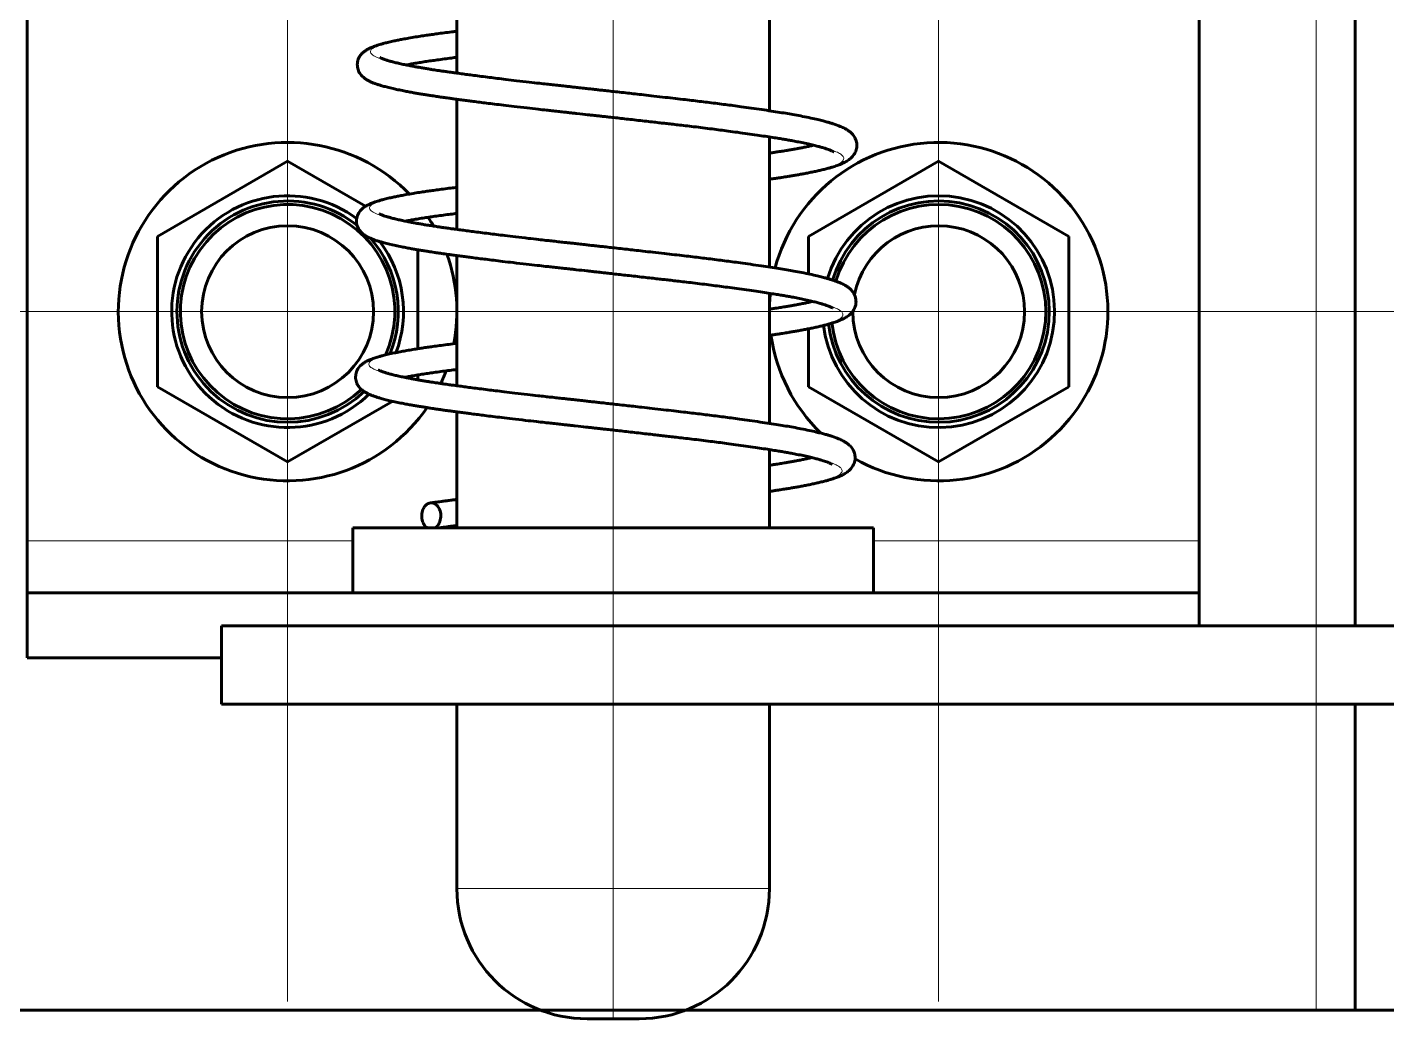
# Model space of a CAD drawing. Header units: millimetres. Extents: x 0 to 594, y 0 to 420.
# Drawn here: x 476.91 to 482.14, y 306.51 to 310.32 of the extents above; entities that cross this region are included whole.
import ezdxf

# ---------------------------------------------------------------- set-up
doc = ezdxf.new("R2010")
doc.units = ezdxf.units.MM
for name, pattern in [('K5LT_AXLED', [19.5, 15, -1.5, 1.5, -1.5]), ('K5LT_BASIC', [0]), ('K5LT_THIN', [0])]:
    doc.linetypes.add(name, pattern=pattern)
doc.layers.add('Системный слой', color=7, linetype='Continuous')

# ---------------------------------------------------------------- blocks, each defined once
blk = doc.blocks.new('U330')
at = {"layer": 'Системный слой', "color": 30, "linetype": 'K5LT_AXLED', "lineweight": 18, "true_color": 0xff8000}
for q in [(480.4147, 311.8779), (477.7647, 309.2279), (480.4147, 306.5779), (483.0647, 309.2279)]:
    blk.add_line((480.4147, 309.2279), q, dxfattribs=at)
blk = doc.blocks.new('U331')
at = {"layer": 'Системный слой', "color": 30, "linetype": 'K5LT_AXLED', "lineweight": 18, "true_color": 0xff8000}
for q in [(477.9147, 311.8779), (475.2647, 309.2279), (477.9147, 306.5779), (480.5647, 309.2279)]:
    blk.add_line((477.9147, 309.2279), q, dxfattribs=at)
blk = doc.blocks.new('U333')
at = {"layer": 'Системный слой', "color": 30, "linetype": 'K5LT_AXLED', "lineweight": 18, "true_color": 0xff8000}
blk.add_line((477.9147, 313.2279), (477.9147, 307.7579), dxfattribs=at)
blk = doc.blocks.new('U334')
at = {"layer": 'Системный слой', "color": 30, "linetype": 'K5LT_AXLED', "lineweight": 18, "true_color": 0xff8000}
blk.add_line((480.4147, 313.2279), (480.4147, 307.7579), dxfattribs=at)
blk = doc.blocks.new('U335')
at = {"layer": 'Системный слой', "color": 30, "linetype": 'K5LT_AXLED', "lineweight": 18, "true_color": 0xff8000}
for q in [(480.4147, 311.7579), (477.8847, 309.2279), (482.9447, 309.2279), (480.4147, 306.6979)]:
    blk.add_line((480.4147, 309.2279), q, dxfattribs=at)
blk = doc.blocks.new('U336')
at = {"layer": 'Системный слой', "color": 30, "linetype": 'K5LT_AXLED', "lineweight": 18, "true_color": 0xff8000}
for q in [(477.9147, 311.7579), (475.3847, 309.2279), (480.4447, 309.2279), (477.9147, 306.6979)]:
    blk.add_line((477.9147, 309.2279), q, dxfattribs=at)
blk = doc.blocks.new('U332')
at = {"layer": 'Системный слой', "color": 30, "linetype": 'K5LT_AXLED', "lineweight": 18, "true_color": 0xff8000}
blk.add_line((479.1647, 306.5114), (479.1647, 333.0114), dxfattribs=at)
at = {"layer": 'Системный слой', "color": 5, "linetype": 'K5LT_BASIC', "lineweight": 60, "true_color": 0x0000ff}
for p, q in [((476.9147, 307.8979), (476.9147, 317.3979)), ((481.4147, 308.0207), (481.4147, 317.3979)), ((478.5647, 310.6441), (478.5647, 310.1441)), ((479.7647, 310.4994), (479.7647, 309.9996)), ((478.5647, 310.0437), (478.5647, 309.5436)), ((479.7647, 309.899), (479.7647, 309.3991)), ((478.5647, 309.4433), (478.5647, 308.9432)), ((479.7647, 309.2985), (479.7647, 308.7986)), ((478.5647, 308.8428), (478.5647, 308.3979)), ((479.7647, 308.698), (479.7647, 308.3979)), ((478.1647, 308.1479), (478.1647, 308.3979)), ((478.1647, 308.3979), (480.1647, 308.3979)), ((480.1647, 308.1479), (480.1647, 308.3979)), ((476.9147, 308.1479), (481.4147, 308.1479)), ((476.9147, 307.8979), (477.6606, 307.8979)), ((478.5647, 307.7207), (478.5647, 307.0114)), ((479.7647, 307.7207), (479.7647, 307.0114)), ((479.0647, 306.5114), (479.2647, 306.5114))]:
    blk.add_line(p, q, dxfattribs=at)
at = {"layer": 'Системный слой', "color": 7, "linetype": 'K5LT_THIN', "lineweight": 18}
for p, q in [((478.1654, 308.1479), (478.1654, 308.3979)), ((476.9147, 308.3479), (478.1647, 308.3479)), ((480.1647, 308.3479), (481.4147, 308.3479)), ((478.5647, 307.0114), (479.7647, 307.0114))]:
    blk.add_line(p, q, dxfattribs=at)
at = {"layer": 'Системный слой', "color": 5, "linetype": 'K5LT_BASIC', "lineweight": 60, "true_color": 0x0000ff}
for centre, radius, start, end in [((477.9147, 309.2279), 0.33, 0, 180), ((480.4147, 309.2279), 0.33, 0, 168.5701), ((477.9147, 309.2279), 0.33, 180, 0), ((480.4147, 309.2279), 0.33, 179.8162, 180), ((480.4147, 309.2279), 0.33, 180, 0), ((479.0647, 307.0114), 0.5, 180, 270), ((479.2647, 307.0114), 0.5, 270, 0)]:
    blk.add_arc(centre, radius, start, end, dxfattribs=at)
for points, knots in [([(479.0963, 309.9812), (479.096, 309.9812), (479.0928, 309.9816), (479.082, 309.9828), (479.0615, 309.985), (479.0349, 309.988), (479.0091, 309.9908), (478.9919, 309.9927), (478.9734, 309.9947), (478.9522, 309.9971), (478.9304, 309.9994), (478.9052, 310.0022), (478.8735, 310.0058), (478.8317, 310.0105), (478.7869, 310.0157), (478.7451, 310.0207), (478.7101, 310.025), (478.6711, 310.0298), (478.6378, 310.034), (478.6076, 310.038), (478.5876, 310.0406), (478.5676, 310.0433), (478.5495, 310.0457), (478.5344, 310.0478), (478.521, 310.0497), (478.5081, 310.0515), (478.4948, 310.0534), (478.4821, 310.0553), (478.4698, 310.0571), (478.4563, 310.0592), (478.4408, 310.0617), (478.4242, 310.0644), (478.4083, 310.0671), (478.392, 310.07), (478.3743, 310.0733), (478.3536, 310.0773), (478.3216, 310.084), (478.2941, 310.0906), (478.273, 310.0966), (478.2617, 310.1001), (478.2535, 310.1028), (478.2471, 310.1051), (478.2413, 310.1074), (478.236, 310.1096), (478.2309, 310.112), (478.226, 310.1145), (478.221, 310.1172), (478.2162, 310.1202), (478.2109, 310.1238), (478.2055, 310.1281), (478.1998, 310.1335), (478.1945, 310.1398), (478.1894, 310.1477), (478.1853, 310.157), (478.1828, 310.1672), (478.1821, 310.1773), (478.1831, 310.1874), (478.186, 310.1977), (478.1907, 310.2071), (478.1961, 310.2147), (478.2011, 310.2202), (478.2056, 310.2243), (478.2095, 310.2275), (478.2131, 310.2301), (478.2167, 310.2325), (478.2203, 310.2346), (478.224, 310.2367), (478.2282, 310.2389), (478.2334, 310.2413), (478.2403, 310.2442), (478.2488, 310.2475), (478.2584, 310.2508), (478.2691, 310.2541), (478.2818, 310.2577), (478.2983, 310.2619), (478.3168, 310.2662), (478.3351, 310.2701), (478.353, 310.2737), (478.3734, 310.2774), (478.3973, 310.2816), (478.4226, 310.2856), (478.4459, 310.2892), (478.4678, 310.2923), (478.4902, 310.2954), (478.5161, 310.2988), (478.5415, 310.3021), (478.5582, 310.3043), (478.5647, 310.3051)], [0, 0, 0, 0, 0.279167, 0.523502, 0.759853, 1.283189, 1.492456, 1.669226, 1.905048, 2.193473, 2.51228, 2.811033, 3.255657, 3.844054, 4.551258, 5.135649, 5.637462, 6.103711, 6.92522, 7.226707, 7.549826, 7.890689, 8.217714, 8.502074, 8.7562, 9.052569, 9.40666, 9.779916, 10.112372, 10.460835, 10.914569, 11.405843, 11.862373, 12.312513, 12.951231, 13.687315, 14.690092, 17.092796, 18.255003, 19.323514, 20.122922, 20.879307, 21.65283, 22.595198, 23.564138, 24.69515, 25.846911, 27.271825, 28.830212, 30.965443, 33.344321, 36.152603, 39.021871, 42.763811, 46.187004, 49.227439, 52.299582, 55.868333, 59.75208, 62.864026, 65.292251, 67.218369, 68.634169, 69.915234, 71.061564, 72.125384, 73.149506, 74.128294, 75.271334, 76.530743, 77.802089, 78.908787, 79.774721, 80.717087, 81.685639, 82.607649, 83.275988, 83.825314, 84.446291, 85.132419, 85.691656, 86.144904, 86.497366, 86.863373, 87.268596, 87.713863, 88, 88, 88, 88]), ([(478.2707, 310.2036), (478.2708, 310.2035), (478.2709, 310.2034), (478.2715, 310.2031), (478.2725, 310.2025), (478.2739, 310.2018), (478.2756, 310.201), (478.2781, 310.1999), (478.2817, 310.1985), (478.2874, 310.1964), (478.2956, 310.1937), (478.3072, 310.1903), (478.3218, 310.1864), (478.3388, 310.1822), (478.3573, 310.1781), (478.3754, 310.1744), (478.3923, 310.1711), (478.4072, 310.1683), (478.4216, 310.1658), (478.4362, 310.1632), (478.4515, 310.1607), (478.4657, 310.1584), (478.4783, 310.1565), (478.4903, 310.1546), (478.5031, 310.1527), (478.5166, 310.1508), (478.5294, 310.1489), (478.5432, 310.147), (478.5603, 310.1447), (478.5815, 310.1418), (478.6056, 310.1385), (478.6312, 310.1352), (478.6593, 310.1316), (478.6888, 310.1278), (478.72, 310.124), (478.7546, 310.1197), (478.7957, 310.1148), (478.8392, 310.1098), (478.8782, 310.1053), (478.9081, 310.102), (478.9328, 310.0993), (478.9558, 310.0967), (478.9777, 310.0943), (478.997, 310.0922), (479.0156, 310.0902), (479.0366, 310.0878), (479.059, 310.0854), (479.0777, 310.0833), (479.0894, 310.082), (479.0952, 310.0813), (479.0966, 310.0812), (479.0968, 310.0812)], [0, 0, 0, 0, 1.729712, 3.866554, 5.757731, 7.403242, 9.13639, 10.783601, 12.612728, 14.589585, 16.814982, 18.987578, 21.105385, 23.154019, 25.001915, 26.582348, 27.810141, 28.850349, 29.660057, 30.534424, 31.437, 32.241014, 32.892653, 33.51945, 34.270431, 34.971616, 35.531926, 36.004432, 36.632843, 37.402375, 38.121288, 38.906008, 39.761637, 40.711834, 41.567044, 42.489003, 43.624639, 44.920203, 45.968227, 46.714443, 47.296711, 47.941774, 48.520083, 48.940171, 49.309995, 49.772295, 50.342035, 50.87891, 51.342874, 51.69623, 52, 52, 52, 52]), ([(478.5647, 310.2048), (478.5577, 310.2039), (478.5415, 310.2019), (478.5158, 310.1985), (478.4897, 310.1949), (478.4649, 310.1914), (478.4419, 310.188), (478.4193, 310.1844), (478.3986, 310.1809), (478.3822, 310.1779), (478.3732, 310.1762), (478.3697, 310.1756)], [0, 0, 0, 0, 0.903426, 2.119443, 3.447358, 4.644205, 6.005362, 7.492029, 9.231232, 10.885102, 12, 12, 12, 12]), ([(479.0968, 310.0812), (479.1011, 310.0807), (479.112, 310.0795), (479.1341, 310.077), (479.1687, 310.0732), (479.2087, 310.0687), (479.2509, 310.0639), (479.2842, 310.0602), (479.323, 310.0558), (479.3636, 310.0512), (479.4037, 310.0466), (479.4399, 310.0425), (479.4736, 310.0385), (479.5045, 310.0348), (479.5351, 310.031), (479.5654, 310.0272), (479.5955, 310.0233), (479.6257, 310.0193), (479.6591, 310.0148), (479.6966, 310.0096), (479.7353, 310.004), (479.772, 309.9985), (479.8049, 309.9934), (479.8351, 309.9885), (479.8647, 309.9833), (479.8953, 309.9775), (479.9253, 309.9714), (479.9512, 309.9655), (479.9715, 309.9605), (479.9875, 309.9562), (480.0006, 309.9523), (480.0121, 309.9487), (480.0227, 309.9451), (480.033, 309.9412), (480.0424, 309.9373), (480.0506, 309.9335), (480.0573, 309.9299), (480.063, 309.9266), (480.0679, 309.9234), (480.0726, 309.9199), (480.0774, 309.9159), (480.0825, 309.911), (480.0878, 309.9047), (480.0928, 309.8971), (480.0968, 309.8885), (480.0993, 309.88), (480.1005, 309.8725), (480.1007, 309.8656), (480.1002, 309.8581), (480.0984, 309.8493), (480.0949, 309.84), (480.0901, 309.8316), (480.0846, 309.8245), (480.0789, 309.8186), (480.0729, 309.8134), (480.0664, 309.8087), (480.0595, 309.8045), (480.0527, 309.8008), (480.0454, 309.7973), (480.0378, 309.794), (480.0293, 309.7907), (480.0206, 309.7876), (480.0104, 309.7843), (479.9979, 309.7806), (479.9832, 309.7766), (479.9674, 309.7726), (479.9509, 309.7688), (479.9338, 309.765), (479.916, 309.7614), (479.8984, 309.758), (479.8811, 309.7548), (479.8643, 309.7519), (479.8488, 309.7492), (479.8354, 309.7471), (479.8238, 309.7452), (479.8122, 309.7434), (479.7995, 309.7415), (479.7858, 309.7395), (479.7741, 309.7378), (479.767, 309.7368), (479.7647, 309.7365)], [0, 0, 0, 0, 0.398385, 0.745736, 1.082399, 1.774303, 2.068304, 2.422726, 2.842802, 3.325923, 3.763575, 4.194255, 4.578763, 4.960828, 5.337629, 5.764138, 6.171062, 6.558866, 6.986197, 7.509284, 8.080867, 8.608794, 9.142129, 9.660715, 10.182684, 10.834867, 11.631318, 12.474734, 13.246937, 13.982377, 14.752343, 15.515279, 16.375002, 17.399589, 18.622332, 19.944251, 21.404069, 22.70227, 24.061438, 25.403455, 27.032076, 29.035492, 31.403718, 34.318946, 37.259841, 40.04589, 42.209643, 43.986056, 45.977106, 48.699587, 51.821028, 54.821994, 57.405465, 59.638894, 61.763246, 63.72046, 65.41086, 66.875049, 68.035002, 69.29344, 70.258921, 71.11491, 71.935498, 72.837743, 73.760116, 74.590868, 75.340666, 76.103148, 76.78353, 77.391331, 77.91779, 78.385351, 78.831701, 79.194448, 79.479865, 79.794516, 80.173164, 80.541977, 80.857712, 81, 81, 81, 81]), ([(480.0106, 309.8418), (480.0105, 309.8418), (480.0104, 309.8419), (480.01, 309.8422), (480.0093, 309.8426), (480.0082, 309.8433), (480.0064, 309.8442), (480.0035, 309.8456), (479.9988, 309.8476), (479.9922, 309.8503), (479.9833, 309.8534), (479.9728, 309.8568), (479.9598, 309.8606), (479.9441, 309.8648), (479.925, 309.8695), (479.903, 309.8744), (479.8794, 309.8793), (479.8575, 309.8834), (479.838, 309.887), (479.82, 309.8901), (479.8004, 309.8933), (479.7768, 309.8971), (479.7488, 309.9014), (479.7162, 309.9063), (479.6807, 309.9114), (479.6437, 309.9166), (479.6085, 309.9213), (479.576, 309.9256), (479.5439, 309.9297), (479.5104, 309.9339), (479.4762, 309.938), (479.4436, 309.9419), (479.4151, 309.9452), (479.3899, 309.9481), (479.3671, 309.9507), (479.3446, 309.9532), (479.3204, 309.956), (479.2927, 309.9591), (479.2625, 309.9626), (479.2318, 309.966), (479.2018, 309.9694), (479.1736, 309.9726), (479.1487, 309.9753), (479.1302, 309.9774), (479.12, 309.9785), (479.1153, 309.9791), (479.1123, 309.9794), (479.1092, 309.9797), (479.1052, 309.9802), (479.1006, 309.9807), (479.0974, 309.9811), (479.0964, 309.9812), (479.0963, 309.9812)], [0, 0, 0, 0, 1.423762, 3.397312, 5.257124, 7.11053, 8.963276, 11.190381, 13.633371, 16.239756, 18.446749, 20.481505, 22.369974, 24.180437, 25.888489, 27.547138, 28.954137, 30.069996, 30.857671, 31.557966, 32.285114, 33.123764, 34.097161, 35.106505, 36.23599, 37.375082, 38.435628, 39.360339, 40.272489, 41.270945, 42.225991, 43.031004, 43.732855, 44.323417, 44.875659, 45.393365, 45.987803, 46.692021, 47.44678, 48.127867, 48.715447, 49.282078, 49.898298, 50.450341, 50.916499, 51.257812, 51.536934, 51.766645, 52.065343, 52.384187, 52.729127, 53, 53, 53, 53]), ([(479.7647, 309.837), (479.7656, 309.8371), (479.772, 309.838), (479.7831, 309.8396), (479.7963, 309.8416), (479.8075, 309.8434), (479.8181, 309.845), (479.8299, 309.8469), (479.8438, 309.8493), (479.8584, 309.8518), (479.8727, 309.8544), (479.8876, 309.8572), (479.9034, 309.8603), (479.9196, 309.8637), (479.9297, 309.866), (479.9347, 309.8671)], [0, 0, 0, 0, 0.180422, 1.268487, 2.397029, 3.344881, 4.106924, 5.058299, 6.246237, 7.516709, 8.714837, 10.041043, 11.844733, 13.811376, 16, 16, 16, 16]), ([(479.093, 309.3812), (479.0927, 309.3812), (479.0895, 309.3816), (479.0787, 309.3828), (479.0582, 309.3851), (479.0317, 309.388), (479.0059, 309.3908), (478.9887, 309.3927), (478.9702, 309.3948), (478.949, 309.3971), (478.9272, 309.3995), (478.902, 309.4022), (478.8702, 309.4058), (478.8285, 309.4105), (478.7837, 309.4158), (478.7419, 309.4207), (478.7068, 309.425), (478.6679, 309.4298), (478.6345, 309.4341), (478.6044, 309.438), (478.5843, 309.4406), (478.5644, 309.4433), (478.5463, 309.4457), (478.5311, 309.4478), (478.5178, 309.4497), (478.5049, 309.4515), (478.4916, 309.4534), (478.4789, 309.4553), (478.4665, 309.4572), (478.4531, 309.4592), (478.4375, 309.4617), (478.421, 309.4644), (478.4051, 309.4671), (478.3888, 309.47), (478.3711, 309.4733), (478.3504, 309.4773), (478.3184, 309.484), (478.2909, 309.4907), (478.2698, 309.4966), (478.2585, 309.5001), (478.2502, 309.5028), (478.2439, 309.5051), (478.2381, 309.5074), (478.2328, 309.5097), (478.2276, 309.512), (478.2228, 309.5145), (478.2178, 309.5172), (478.2129, 309.5202), (478.2077, 309.5238), (478.2022, 309.5281), (478.1966, 309.5335), (478.1913, 309.5398), (478.1861, 309.5478), (478.182, 309.557), (478.1796, 309.5672), (478.1789, 309.5773), (478.1799, 309.5874), (478.1828, 309.5977), (478.1874, 309.6071), (478.1928, 309.6147), (478.1979, 309.6203), (478.2023, 309.6243), (478.2063, 309.6275), (478.2098, 309.6301), (478.2134, 309.6325), (478.217, 309.6347), (478.2208, 309.6367), (478.225, 309.6389), (478.2302, 309.6413), (478.2371, 309.6443), (478.2456, 309.6475), (478.2551, 309.6508), (478.2658, 309.6541), (478.2785, 309.6577), (478.295, 309.662), (478.3135, 309.6663), (478.3319, 309.6701), (478.3497, 309.6737), (478.3701, 309.6775), (478.394, 309.6816), (478.4194, 309.6857), (478.4426, 309.6892), (478.4645, 309.6923), (478.487, 309.6954), (478.5129, 309.6989), (478.5393, 309.7023), (478.5571, 309.7045), (478.5647, 309.7055)], [0, 0, 0, 0, 0.279019, 0.523224, 0.759449, 1.282505, 1.491658, 1.668335, 1.904035, 2.19231, 2.510949, 2.809542, 3.253915, 3.841983, 4.548796, 5.132873, 5.634419, 6.100418, 6.921484, 7.222808, 7.545754, 7.886436, 8.213284, 8.497489, 8.751479, 9.047692, 9.401597, 9.774649, 10.106921, 10.455191, 10.908678, 11.399684, 11.855966, 12.305873, 12.944259, 13.679959, 14.682186, 17.083568, 18.245153, 19.313095, 20.112074, 20.868052, 21.64116, 22.583023, 23.551446, 24.681851, 25.832997, 27.257144, 28.814696, 30.948782, 33.326386, 36.133163, 39.000896, 42.74084, 46.162207, 49.201019, 52.271477, 55.838274, 59.719898, 62.830171, 65.257091, 67.182171, 68.597201, 69.877556, 71.023237, 72.086473, 73.110063, 74.088361, 75.230782, 76.489296, 77.759731, 78.865626, 79.73108, 80.673297, 81.641515, 82.563223, 83.231037, 83.780046, 84.400659, 85.086327, 85.645228, 86.098226, 86.450557, 86.816406, 87.221433, 87.666395, 88, 88, 88, 88]), ([(478.2675, 309.6036), (478.2675, 309.6035), (478.2677, 309.6034), (478.2683, 309.6031), (478.2693, 309.6025), (478.2706, 309.6018), (478.2724, 309.601), (478.2749, 309.5999), (478.2785, 309.5985), (478.2841, 309.5964), (478.2924, 309.5937), (478.304, 309.5903), (478.3186, 309.5864), (478.3356, 309.5823), (478.354, 309.5781), (478.3722, 309.5744), (478.389, 309.5711), (478.4039, 309.5683), (478.4183, 309.5658), (478.433, 309.5633), (478.4482, 309.5607), (478.4625, 309.5584), (478.475, 309.5565), (478.4871, 309.5546), (478.4999, 309.5527), (478.5133, 309.5508), (478.5262, 309.549), (478.5399, 309.547), (478.557, 309.5447), (478.5782, 309.5418), (478.6024, 309.5386), (478.6279, 309.5352), (478.6561, 309.5316), (478.6856, 309.5278), (478.7168, 309.524), (478.7513, 309.5198), (478.7924, 309.5149), (478.836, 309.5098), (478.875, 309.5053), (478.9049, 309.502), (478.9295, 309.4993), (478.9525, 309.4968), (478.9745, 309.4943), (478.9938, 309.4922), (479.0123, 309.4902), (479.0334, 309.4879), (479.0557, 309.4854), (479.0745, 309.4833), (479.0862, 309.482), (479.092, 309.4814), (479.0934, 309.4812), (479.0936, 309.4812)], [0, 0, 0, 0, 1.729711, 3.866553, 5.75773, 7.40324, 9.136388, 10.7836, 12.612725, 14.589582, 16.814979, 18.987575, 21.105383, 23.154017, 25.001913, 26.582346, 27.810138, 28.850346, 29.660054, 30.534421, 31.436997, 32.241011, 32.89265, 33.519447, 34.270429, 34.971615, 35.531924, 36.004431, 36.632843, 37.402375, 38.121288, 38.906006, 39.761634, 40.711828, 41.567038, 42.488997, 43.624633, 44.920197, 45.968221, 46.714437, 47.296705, 47.941766, 48.520075, 48.940163, 49.309987, 49.772288, 50.342027, 50.878902, 51.342867, 51.696225, 52, 52, 52, 52]), ([(478.5647, 309.6053), (478.5567, 309.6042), (478.5393, 309.602), (478.5126, 309.5985), (478.4864, 309.5949), (478.4617, 309.5914), (478.4386, 309.588), (478.416, 309.5844), (478.3954, 309.5809), (478.379, 309.578), (478.37, 309.5763), (478.3665, 309.5756)], [0, 0, 0, 0, 1.031273, 2.233281, 3.545896, 4.728954, 6.074428, 7.543967, 9.263132, 10.897947, 12, 12, 12, 12]), ([(479.0936, 309.4812), (479.0979, 309.4807), (479.1087, 309.4795), (479.1309, 309.477), (479.1654, 309.4732), (479.2054, 309.4687), (479.2476, 309.464), (479.281, 309.4602), (479.3197, 309.4558), (479.3603, 309.4512), (479.4004, 309.4467), (479.4366, 309.4425), (479.4703, 309.4385), (479.5013, 309.4348), (479.5319, 309.431), (479.5622, 309.4272), (479.5923, 309.4233), (479.6225, 309.4194), (479.6559, 309.4149), (479.6934, 309.4096), (479.7321, 309.404), (479.7687, 309.3985), (479.8017, 309.3934), (479.8318, 309.3885), (479.8615, 309.3833), (479.892, 309.3776), (479.9221, 309.3714), (479.9479, 309.3655), (479.9683, 309.3605), (479.9843, 309.3562), (479.9974, 309.3524), (480.0088, 309.3487), (480.0195, 309.3451), (480.0298, 309.3412), (480.0391, 309.3373), (480.0474, 309.3335), (480.0541, 309.33), (480.0597, 309.3266), (480.0646, 309.3234), (480.0693, 309.3199), (480.0741, 309.3159), (480.0792, 309.311), (480.0846, 309.3047), (480.0896, 309.2971), (480.0936, 309.2885), (480.0961, 309.28), (480.0972, 309.2725), (480.0975, 309.2656), (480.097, 309.2581), (480.0952, 309.2493), (480.0917, 309.2401), (480.0868, 309.2316), (480.0814, 309.2246), (480.0757, 309.2186), (480.0697, 309.2134), (480.0632, 309.2087), (480.0563, 309.2045), (480.0495, 309.2008), (480.0422, 309.1973), (480.0346, 309.194), (480.0261, 309.1907), (480.0174, 309.1877), (480.0071, 309.1843), (479.9946, 309.1806), (479.9799, 309.1766), (479.9642, 309.1726), (479.9477, 309.1688), (479.9305, 309.165), (479.9127, 309.1614), (479.8952, 309.158), (479.8779, 309.1548), (479.8611, 309.1519), (479.8456, 309.1493), (479.8322, 309.1471), (479.8205, 309.1452), (479.809, 309.1434), (479.7962, 309.1415), (479.7826, 309.1395), (479.7718, 309.138), (479.7659, 309.1371), (479.7647, 309.137)], [0, 0, 0, 0, 0.398723, 0.746367, 1.083316, 1.775806, 2.070056, 2.424779, 2.84521, 3.328741, 3.766763, 4.197808, 4.582642, 4.96503, 5.34215, 5.769021, 6.17629, 6.564422, 6.992115, 7.515645, 8.087712, 8.616087, 9.149874, 9.668899, 10.19131, 10.844046, 11.641172, 12.485302, 13.258159, 13.994222, 14.76484, 15.528422, 16.388874, 17.414329, 18.638108, 19.961146, 21.422201, 22.721502, 24.081821, 25.424975, 27.054976, 29.06009, 31.430322, 34.34802, 37.291406, 40.079815, 42.245401, 44.023319, 46.016056, 48.740843, 51.864929, 54.868437, 57.454097, 59.689418, 61.815569, 63.774442, 65.466273, 66.931703, 68.092638, 69.352143, 70.318442, 71.175155, 71.996439, 72.899448, 73.822603, 74.654058, 75.404491, 76.167619, 76.848578, 77.456893, 77.983798, 78.451756, 78.898484, 79.261538, 79.547196, 79.862114, 80.241083, 80.610209, 80.926211, 81, 81, 81, 81]), ([(480.0073, 309.2418), (480.0073, 309.2419), (480.0071, 309.242), (480.0067, 309.2422), (480.006, 309.2427), (480.0049, 309.2433), (480.0032, 309.2442), (480.0003, 309.2456), (479.9956, 309.2477), (479.9889, 309.2503), (479.9801, 309.2534), (479.9695, 309.2568), (479.9566, 309.2606), (479.9409, 309.2648), (479.9218, 309.2695), (479.8997, 309.2744), (479.8762, 309.2793), (479.8542, 309.2835), (479.8348, 309.287), (479.8168, 309.2901), (479.7972, 309.2933), (479.7736, 309.2971), (479.7456, 309.3014), (479.713, 309.3063), (479.6774, 309.3114), (479.6404, 309.3166), (479.6053, 309.3213), (479.5728, 309.3256), (479.5407, 309.3297), (479.5072, 309.3339), (479.473, 309.338), (479.4404, 309.3419), (479.4119, 309.3452), (479.3866, 309.3481), (479.3639, 309.3507), (479.3414, 309.3533), (479.3172, 309.356), (479.2894, 309.3592), (479.2593, 309.3626), (479.2285, 309.366), (479.1986, 309.3694), (479.1703, 309.3726), (479.1455, 309.3753), (479.127, 309.3774), (479.1167, 309.3786), (479.112, 309.3791), (479.1091, 309.3794), (479.106, 309.3798), (479.1019, 309.3802), (479.0974, 309.3807), (479.0941, 309.3811), (479.0931, 309.3812), (479.093, 309.3812)], [0, 0, 0, 0, 1.423774, 3.397327, 5.257141, 7.110549, 8.963297, 11.190393, 13.633373, 16.239747, 18.446739, 20.481496, 22.369967, 24.180432, 25.888485, 27.547136, 28.954136, 30.069996, 30.857671, 31.557967, 32.285116, 33.123766, 34.097165, 35.10651, 36.235999, 37.375098, 38.435651, 39.360368, 40.272525, 41.271006, 42.226066, 43.031088, 43.732933, 44.323501, 44.875746, 45.39345, 45.987882, 46.692097, 47.446841, 48.127907, 48.715462, 49.282085, 49.898309, 50.450385, 50.91659, 51.257948, 51.537089, 51.766804, 52.0655, 52.384339, 52.729227, 53, 53, 53, 53]), ([(479.7647, 309.2375), (479.7699, 309.2382), (479.78, 309.2397), (479.793, 309.2416), (479.8043, 309.2434), (479.8149, 309.245), (479.8267, 309.2469), (479.8406, 309.2493), (479.8552, 309.2518), (479.8695, 309.2544), (479.8844, 309.2572), (479.9001, 309.2603), (479.9164, 309.2637), (479.9264, 309.266), (479.9314, 309.2671)], [0, 0, 0, 0, 1.001666, 2.074048, 2.97473, 3.69885, 4.602885, 5.731714, 6.938965, 8.077472, 9.337689, 11.05163, 12.920413, 15, 15, 15, 15]), ([(479.0898, 308.7812), (479.0895, 308.7812), (479.0863, 308.7816), (479.0755, 308.7828), (479.055, 308.7851), (479.0285, 308.788), (479.0026, 308.7908), (478.9854, 308.7927), (478.967, 308.7948), (478.9458, 308.7971), (478.9239, 308.7995), (478.8987, 308.8023), (478.867, 308.8058), (478.8252, 308.8106), (478.7805, 308.8158), (478.7387, 308.8208), (478.7036, 308.825), (478.6647, 308.8298), (478.6313, 308.8341), (478.6011, 308.838), (478.5811, 308.8406), (478.5611, 308.8433), (478.5431, 308.8458), (478.5279, 308.8478), (478.5146, 308.8497), (478.5016, 308.8515), (478.4884, 308.8534), (478.4756, 308.8553), (478.4633, 308.8572), (478.4499, 308.8592), (478.4343, 308.8617), (478.4177, 308.8644), (478.4019, 308.8671), (478.3855, 308.87), (478.3679, 308.8733), (478.3472, 308.8773), (478.3151, 308.884), (478.2876, 308.8907), (478.2666, 308.8966), (478.2553, 308.9001), (478.247, 308.9029), (478.2407, 308.9052), (478.2349, 308.9074), (478.2295, 308.9097), (478.2244, 308.9121), (478.2195, 308.9145), (478.2146, 308.9172), (478.2097, 308.9202), (478.2044, 308.9238), (478.199, 308.9281), (478.1933, 308.9335), (478.188, 308.9398), (478.1829, 308.9478), (478.1788, 308.9571), (478.1763, 308.9672), (478.1757, 308.9774), (478.1767, 308.9874), (478.1796, 308.9977), (478.1842, 309.0071), (478.1896, 309.0147), (478.1947, 309.0203), (478.1991, 309.0244), (478.203, 309.0275), (478.2066, 309.0301), (478.2102, 309.0325), (478.2138, 309.0347), (478.2175, 309.0367), (478.2217, 309.0389), (478.2269, 309.0414), (478.2336, 309.0442), (478.2417, 309.0473), (478.2503, 309.0502), (478.2592, 309.0531), (478.269, 309.056), (478.2821, 309.0595), (478.2999, 309.0639), (478.3219, 309.0688), (478.3444, 309.0733), (478.3667, 309.0774), (478.3888, 309.0813), (478.4107, 309.0848), (478.4314, 309.088), (478.4515, 309.0909), (478.4734, 309.094), (478.4984, 309.0974), (478.5264, 309.1011), (478.5492, 309.104), (478.5618, 309.1056), (478.5647, 309.1059)], [0, 0, 0, 0, 0.282042, 0.528893, 0.767676, 1.296392, 1.507808, 1.686399, 1.92466, 2.216068, 2.538162, 2.839987, 3.289134, 3.883535, 4.597964, 5.188363, 5.69534, 6.166381, 6.996325, 7.300909, 7.627352, 7.971721, 8.302103, 8.589375, 8.846113, 9.145542, 9.503287, 9.880365, 10.216219, 10.568237, 11.02662, 11.522925, 11.984139, 12.438937, 13.084263, 13.827957, 14.84099, 17.268261, 18.442422, 19.521928, 20.329556, 21.093708, 21.875184, 22.827239, 23.806149, 24.948787, 26.112394, 27.551948, 29.126355, 31.283533, 33.686871, 36.524024, 39.422798, 43.203244, 46.661663, 49.73338, 52.836955, 56.44223, 60.365737, 63.509657, 65.962831, 67.908726, 69.339036, 70.633178, 71.791153, 72.865852, 73.900573, 74.889559, 76.044326, 77.3158, 78.507251, 79.539192, 80.328679, 81.078199, 81.906423, 82.931126, 83.908831, 84.707192, 85.334427, 85.944044, 86.45767, 86.849347, 87.224028, 87.580342, 87.991185, 88.440762, 88.871859, 89, 89, 89, 89]), ([(478.2642, 309.0036), (478.2643, 309.0036), (478.2644, 309.0035), (478.265, 309.0031), (478.2661, 309.0025), (478.2674, 309.0019), (478.2691, 309.001), (478.2716, 308.9999), (478.2753, 308.9985), (478.2809, 308.9964), (478.2892, 308.9937), (478.3008, 308.9903), (478.3153, 308.9864), (478.3323, 308.9823), (478.3508, 308.9782), (478.3689, 308.9744), (478.3858, 308.9711), (478.4007, 308.9684), (478.4151, 308.9658), (478.4297, 308.9633), (478.445, 308.9607), (478.4593, 308.9585), (478.4718, 308.9565), (478.4839, 308.9547), (478.4967, 308.9528), (478.5101, 308.9508), (478.5229, 308.949), (478.5367, 308.9471), (478.5538, 308.9447), (478.575, 308.9418), (478.5991, 308.9386), (478.6247, 308.9352), (478.6528, 308.9316), (478.6823, 308.9279), (478.7135, 308.924), (478.7481, 308.9198), (478.7892, 308.9149), (478.8328, 308.9098), (478.8718, 308.9054), (478.9016, 308.902), (478.9263, 308.8993), (478.9493, 308.8968), (478.9713, 308.8944), (478.9905, 308.8922), (479.0091, 308.8902), (479.0302, 308.8879), (479.0525, 308.8854), (479.0712, 308.8833), (479.083, 308.882), (479.0887, 308.8814), (479.0901, 308.8812), (479.0903, 308.8812)], [0, 0, 0, 0, 1.729712, 3.866554, 5.75773, 7.403241, 9.136389, 10.783601, 12.612727, 14.589583, 16.814981, 18.987576, 21.105384, 23.154018, 25.001914, 26.582347, 27.81014, 28.850348, 29.660055, 30.534423, 31.436998, 32.241013, 32.892652, 33.519449, 34.27043, 34.971616, 35.531925, 36.004432, 36.632843, 37.402375, 38.121288, 38.906007, 39.761636, 40.711831, 41.567041, 42.489001, 43.624636, 44.9202, 45.968224, 46.71444, 47.296708, 47.94177, 48.520079, 48.940168, 49.309992, 49.772292, 50.342032, 50.878906, 51.342871, 51.696228, 52, 52, 52, 52]), ([(478.5647, 309.0057), (478.5556, 309.0045), (478.5371, 309.0022), (478.5093, 308.9985), (478.4832, 308.9949), (478.4584, 308.9914), (478.4354, 308.988), (478.4128, 308.9844), (478.3921, 308.9809), (478.3757, 308.978), (478.3667, 308.9763), (478.3633, 308.9756)], [0, 0, 0, 0, 1.15605, 2.344384, 3.642067, 4.811667, 6.141836, 7.594658, 9.294266, 10.910484, 12, 12, 12, 12]), ([(479.0903, 308.8812), (479.0946, 308.8807), (479.1055, 308.8795), (479.1277, 308.8771), (479.1622, 308.8732), (479.2022, 308.8687), (479.2444, 308.864), (479.2777, 308.8602), (479.3165, 308.8558), (479.3571, 308.8512), (479.3972, 308.8467), (479.4334, 308.8425), (479.4671, 308.8385), (479.498, 308.8348), (479.5286, 308.831), (479.5589, 308.8272), (479.589, 308.8234), (479.6193, 308.8194), (479.6526, 308.8149), (479.6902, 308.8096), (479.7288, 308.8041), (479.7655, 308.7985), (479.7984, 308.7934), (479.8286, 308.7885), (479.8583, 308.7833), (479.8888, 308.7776), (479.9188, 308.7714), (479.9447, 308.7656), (479.965, 308.7605), (479.981, 308.7562), (479.9941, 308.7524), (480.0056, 308.7488), (480.0163, 308.7451), (480.0265, 308.7413), (480.0359, 308.7374), (480.0441, 308.7335), (480.0508, 308.73), (480.0565, 308.7266), (480.0614, 308.7234), (480.0661, 308.7199), (480.0709, 308.7159), (480.076, 308.711), (480.0813, 308.7047), (480.0863, 308.6971), (480.0903, 308.6885), (480.0928, 308.68), (480.094, 308.6725), (480.0943, 308.6656), (480.0937, 308.6581), (480.0919, 308.6494), (480.0884, 308.6401), (480.0836, 308.6316), (480.0782, 308.6246), (480.0725, 308.6186), (480.0664, 308.6134), (480.0599, 308.6087), (480.0531, 308.6045), (480.0462, 308.6008), (480.039, 308.5973), (480.0313, 308.594), (480.0228, 308.5907), (480.0141, 308.5877), (480.0039, 308.5844), (479.9914, 308.5806), (479.9767, 308.5766), (479.961, 308.5727), (479.9444, 308.5688), (479.9273, 308.5651), (479.9095, 308.5614), (479.8919, 308.558), (479.8747, 308.5548), (479.8578, 308.5519), (479.8423, 308.5493), (479.8289, 308.5471), (479.8173, 308.5453), (479.8057, 308.5435), (479.793, 308.5415), (479.7793, 308.5395), (479.7695, 308.5381), (479.7647, 308.5375)], [0, 0, 0, 0, 0.394143, 0.737794, 1.070873, 1.755409, 2.046279, 2.396927, 2.81253, 3.290506, 3.723498, 4.149592, 4.530005, 4.908001, 5.28079, 5.702757, 6.105349, 6.489022, 6.911803, 7.429319, 7.994816, 8.517122, 9.044778, 9.557841, 10.074251, 10.71949, 11.50746, 12.341895, 13.105874, 13.833482, 14.59525, 15.350061, 16.20063, 17.214306, 18.424029, 19.73187, 21.176143, 22.46052, 23.805214, 25.132941, 26.744219, 28.726301, 31.069309, 33.953494, 36.863072, 39.619453, 41.760165, 43.517661, 45.487509, 48.180999, 51.269201, 54.238211, 56.794171, 59.003817, 61.105547, 63.04192, 64.714319, 66.162916, 67.310517, 68.555554, 69.510754, 70.357628, 71.169478, 72.062114, 72.974666, 73.796571, 74.538385, 75.292748, 75.965884, 76.567213, 77.088066, 77.550649, 77.992245, 78.351129, 78.633507, 78.944807, 79.319423, 79.684309, 80, 80, 80, 80]), ([(480.0041, 308.6418), (480.004, 308.6419), (480.0039, 308.642), (480.0035, 308.6423), (480.0028, 308.6427), (480.0017, 308.6433), (479.9999, 308.6442), (479.9971, 308.6456), (479.9923, 308.6477), (479.9857, 308.6503), (479.9769, 308.6535), (479.9663, 308.6569), (479.9533, 308.6607), (479.9376, 308.6649), (479.9185, 308.6695), (479.8965, 308.6745), (479.8729, 308.6793), (479.851, 308.6835), (479.8316, 308.687), (479.8136, 308.6901), (479.7939, 308.6934), (479.7703, 308.6971), (479.7423, 308.7015), (479.7098, 308.7063), (479.6742, 308.7115), (479.6372, 308.7166), (479.602, 308.7214), (479.5695, 308.7256), (479.5374, 308.7297), (479.5039, 308.7339), (479.4697, 308.7381), (479.4371, 308.7419), (479.4086, 308.7452), (479.3834, 308.7481), (479.3606, 308.7507), (479.3382, 308.7533), (479.3139, 308.756), (479.2862, 308.7592), (479.256, 308.7626), (479.2253, 308.7661), (479.1953, 308.7694), (479.1671, 308.7726), (479.1423, 308.7754), (479.1237, 308.7774), (479.1135, 308.7786), (479.1088, 308.7791), (479.1058, 308.7794), (479.1027, 308.7798), (479.0987, 308.7802), (479.0941, 308.7807), (479.0909, 308.7811), (479.0899, 308.7812), (479.0898, 308.7812)], [0, 0, 0, 0, 1.42378, 3.397334, 5.257149, 7.110558, 8.963308, 11.190399, 13.633374, 16.239742, 18.446733, 20.481491, 22.369964, 24.180429, 25.888483, 27.547135, 28.954135, 30.069996, 30.857671, 31.557967, 32.285116, 33.123767, 34.097166, 35.106513, 36.236003, 37.375106, 38.435662, 39.360383, 40.272543, 41.271036, 42.226103, 43.031131, 43.732972, 44.323543, 44.875789, 45.393493, 45.987922, 46.692136, 47.446872, 48.127927, 48.71547, 49.282088, 49.898314, 50.450408, 50.916635, 51.258017, 51.537167, 51.766884, 52.065579, 52.384415, 52.729278, 53, 53, 53, 53]), ([(479.7647, 308.6379), (479.7687, 308.6385), (479.7777, 308.6398), (479.7898, 308.6416), (479.801, 308.6434), (479.8116, 308.6451), (479.8234, 308.647), (479.8374, 308.6493), (479.8519, 308.6518), (479.8662, 308.6544), (479.8812, 308.6572), (479.8969, 308.6603), (479.9131, 308.6637), (479.9232, 308.666), (479.9282, 308.6672)], [0, 0, 0, 0, 0.803106, 1.890702, 2.804162, 3.538555, 4.455418, 5.600267, 6.824647, 7.979309, 9.257408, 10.995671, 12.890972, 15, 15, 15, 15]), ([(478.4629, 308.493), (478.4632, 308.493), (478.465, 308.4933), (478.4713, 308.4942), (478.4811, 308.4955), (478.4922, 308.497), (478.5043, 308.4986), (478.5173, 308.5003), (478.5299, 308.5019), (478.5409, 308.5034), (478.5495, 308.5044), (478.5557, 308.5052), (478.5606, 308.5058), (478.5633, 308.5062), (478.5647, 308.5063)], [0, 0, 0, 0, 1.085713, 2.623663, 3.986882, 5.184653, 6.432545, 7.703493, 9.019627, 10.250214, 11.378398, 12.475526, 13.649356, 15, 15, 15, 15]), ([(478.5647, 308.4061), (478.5631, 308.4059), (478.5601, 308.4055), (478.5551, 308.4049), (478.547, 308.4039), (478.535, 308.4023), (478.52, 308.4003), (478.5096, 308.399), (478.5036, 308.3982), (478.5017, 308.3979)], [0, 0, 0, 0, 1.469782, 2.304644, 3.157057, 5.812014, 7.483947, 9.191092, 10, 10, 10, 10])]:
    blk.add_open_spline(points, degree=3, knots=knots, dxfattribs=at)
at = {"layer": 'Системный слой', "color": 7, "linetype": 'K5LT_THIN', "lineweight": 18}
for points, knots in [([(478.5647, 310.3049), (478.5589, 310.3042), (478.5335, 310.301), (478.4899, 310.2952), (478.433, 310.2871), (478.3746, 310.2774), (478.323, 310.267), (478.2855, 310.2573), (478.2621, 310.2495), (478.2466, 310.2426), (478.2355, 310.235), (478.2308, 310.2257), (478.2368, 310.2156), (478.2531, 310.2061), (478.2749, 310.1979), (478.3034, 310.1896), (478.3441, 310.1799), (478.398, 310.1692), (478.4571, 310.1593), (478.513, 310.151), (478.5723, 310.1428), (478.6455, 310.1331), (478.7333, 310.1222), (478.825, 310.1113), (478.9108, 310.1016), (478.9945, 310.0925), (479.0562, 310.0857), (479.0915, 310.0818), (479.0968, 310.0812)], [0, 0, 0, 0, 0.300013, 1.315993, 2.393366, 3.727614, 5.239816, 6.549801, 7.590862, 8.428273, 9.415436, 10.666049, 12.0936, 13.370724, 14.392586, 15.406977, 16.671098, 18.130935, 19.413874, 20.415626, 21.345212, 22.590486, 24.01688, 25.347015, 26.534005, 27.600498, 28.788533, 29, 29, 29, 29]), ([(479.0963, 309.9812), (479.1243, 309.9781), (479.1847, 309.9713), (479.2734, 309.9614), (479.3538, 309.9522), (479.4257, 309.9441), (479.4991, 309.9354), (479.5833, 309.9249), (479.6705, 309.9132), (479.7491, 309.9017), (479.8151, 309.8914), (479.8717, 309.8815), (479.924, 309.8709), (479.9681, 309.8602), (480.0027, 309.8497), (480.0264, 309.8403), (480.0424, 309.831), (480.0511, 309.8211), (480.0504, 309.8104), (480.0397, 309.8001), (480.0225, 309.7913), (480.0015, 309.7836), (479.9741, 309.7755), (479.9331, 309.7655), (479.8777, 309.7545), (479.8188, 309.7446), (479.7801, 309.739), (479.7647, 309.7368)], [0, 0, 0, 0, 1.060529, 2.277966, 3.358725, 4.166035, 5.144576, 6.342184, 7.697782, 9.024444, 10.151965, 11.270895, 12.417059, 13.692208, 14.837242, 15.95197, 16.948256, 18.083028, 19.336531, 20.554099, 21.608431, 22.4085, 23.332249, 24.507204, 25.894785, 27.192018, 28, 28, 28, 28]), ([(478.5647, 309.7053), (478.5558, 309.7042), (478.5298, 309.7009), (478.4852, 309.695), (478.4296, 309.6871), (478.3702, 309.6772), (478.3175, 309.6665), (478.2791, 309.6564), (478.2552, 309.6481), (478.24, 309.6408), (478.2303, 309.6327), (478.228, 309.6233), (478.2369, 309.613), (478.2559, 309.6035), (478.2799, 309.5954), (478.3107, 309.5869), (478.3522, 309.5775), (478.4055, 309.5674), (478.4599, 309.5584), (478.5152, 309.5502), (478.5775, 309.5417), (478.659, 309.531), (478.7523, 309.5195), (478.8438, 309.5088), (478.9248, 309.4998), (479.0055, 309.491), (479.062, 309.4847), (479.0936, 309.4812)], [0, 0, 0, 0, 0.440058, 1.30584, 2.3613, 3.668605, 5.153804, 6.473063, 7.54689, 8.43822, 9.428833, 10.646385, 12.033034, 13.277784, 14.270304, 15.206126, 16.465868, 17.73785, 18.884381, 19.73677, 20.783978, 22.07762, 23.545995, 24.817026, 25.830344, 26.793921, 28, 28, 28, 28]), ([(479.093, 309.3812), (479.1307, 309.377), (479.2032, 309.3689), (479.3038, 309.3576), (479.3887, 309.3479), (479.4638, 309.3393), (479.54, 309.33), (479.6235, 309.3191), (479.7058, 309.3077), (479.776, 309.2971), (479.8307, 309.2883), (479.88, 309.2793), (479.9281, 309.2693), (479.9714, 309.2584), (480.0028, 309.2484), (480.0232, 309.2401), (480.0368, 309.2325), (480.0462, 309.2237), (480.0485, 309.2138), (480.041, 309.2035), (480.0265, 309.1946), (480.008, 309.187), (479.984, 309.1792), (479.949, 309.1699), (479.9024, 309.1598), (479.8496, 309.1502), (479.8029, 309.1428), (479.7747, 309.1387), (479.7647, 309.1373)], [0, 0, 0, 0, 1.47837, 2.832439, 3.972228, 4.931068, 5.986544, 7.231962, 8.662644, 9.933522, 10.941171, 11.877704, 13.082753, 14.40625, 15.620409, 16.576174, 17.423613, 18.395532, 19.668145, 20.925666, 22.024743, 22.846001, 23.776388, 24.930651, 26.219199, 27.422988, 28.450658, 29, 29, 29, 29]), ([(478.5647, 309.1058), (478.5463, 309.1035), (478.5094, 309.0987), (478.4589, 309.0918), (478.4072, 309.084), (478.3549, 309.0749), (478.3075, 309.0649), (478.2729, 309.0555), (478.2501, 309.0474), (478.2345, 309.0396), (478.2255, 309.0306), (478.226, 309.0211), (478.236, 309.0118), (478.253, 309.0034), (478.2762, 308.9955), (478.3079, 308.9868), (478.3498, 308.9774), (478.4013, 308.9676), (478.4598, 308.9579), (478.5238, 308.9486), (478.5911, 308.9395), (478.6642, 308.93), (478.741, 308.9205), (478.8195, 308.9113), (478.8973, 308.9024), (478.9794, 308.8935), (479.0448, 308.8863), (479.0838, 308.8819), (479.0903, 308.8812)], [0, 0, 0, 0, 0.932811, 1.943116, 2.891761, 4.160699, 5.589693, 6.878778, 7.903284, 8.91686, 10.12676, 11.439176, 12.646347, 13.7251, 14.728879, 15.88015, 17.099455, 18.310469, 19.570215, 20.745946, 21.925247, 23.035625, 24.221803, 25.364565, 26.392968, 27.459456, 28.740266, 29, 29, 29, 29]), ([(479.0898, 308.7812), (479.1181, 308.7781), (479.1776, 308.7714), (479.2636, 308.7618), (479.345, 308.7525), (479.4225, 308.7437), (479.5044, 308.734), (479.5924, 308.7229), (479.6767, 308.7114), (479.7485, 308.7009), (479.8068, 308.6917), (479.8598, 308.6826), (479.9124, 308.6721), (479.9594, 308.6609), (479.9946, 308.6503), (480.0172, 308.6414), (480.0321, 308.6335), (480.0424, 308.6246), (480.0456, 308.6141), (480.0374, 308.6028), (480.0195, 308.5927), (479.9967, 308.5841), (479.9678, 308.5755), (479.9272, 308.5657), (479.8754, 308.5553), (479.8198, 308.5459), (479.7821, 308.5402), (479.7647, 308.5377)], [0, 0, 0, 0, 1.077147, 2.250059, 3.270729, 4.230334, 5.351408, 6.620571, 7.967564, 9.168735, 10.162946, 11.148035, 12.330986, 13.672135, 14.89922, 15.904163, 16.744621, 17.702292, 18.945946, 20.323232, 21.547888, 22.466453, 23.438841, 24.624211, 25.922296, 27.071756, 28, 28, 28, 28])]:
    blk.add_open_spline(points, degree=3, knots=knots, dxfattribs=at)
at = {"layer": 'Системный слой', "color": 5, "linetype": 'K5LT_BASIC', "lineweight": 60, "true_color": 0x0000ff}
for points, weights, knots in [([(478.4507, 308.3979), (478.4411, 308.404), (478.4296, 308.4186), (478.43, 308.4858), (478.457, 308.4933), (478.4666, 308.4933)], [0.87931297937, 0.78939550131, 0.682110916879, 0.682110916879, 1, 1], [0.1047651, 0.1047651, 0.1047651, 0.1047651, 0.25, 0.25, 0.5, 0.5, 0.5, 0.5]), ([(478.4666, 308.4933), (478.4762, 308.4932), (478.5032, 308.4857), (478.5029, 308.4186), (478.4912, 308.404), (478.4816, 308.3979)], [1, 1, 0.682110916879, 0.682110916879, 0.789181016055, 0.879043145537], [0.5, 0.5, 0.5, 0.5, 0.75, 0.75, 0.8950896, 0.8950896, 0.8950896, 0.8950896])]:
    blk.add_rational_spline(points, weights, degree=3, knots=knots, dxfattribs=at)
at = {"layer": 'Системный слой'}
for name in ['U333', 'U334', 'U336', 'U335']:
    blk.add_blockref(name, (0, 0), dxfattribs=at)
blk = doc.blocks.new('U327')
at = {"layer": 'Системный слой', "color": 5, "linetype": 'K5LT_BASIC', "lineweight": 60, "true_color": 0x0000ff}
for p, q in [((477.4147, 309.5166), (477.9147, 309.8053)), ((477.9147, 309.8053), (478.2137, 309.6326)), ((479.9147, 309.5166), (480.4147, 309.8053)), ((480.4147, 309.8053), (480.9147, 309.5166)), ((477.4147, 308.9392), (477.4147, 309.5166)), ((479.9147, 309.3729), (479.9147, 309.5166)), ((480.9147, 308.9392), (480.9147, 309.5166)), ((478.4147, 309.085), (478.4147, 309.4655)), ((479.9147, 309.2634), (479.9147, 309.2719)), ((479.9147, 308.9392), (479.9147, 309.1626)), ((478.4147, 308.9655), (478.4147, 308.9847)), ((477.9147, 308.6506), (477.4147, 308.9392)), ((480.4147, 308.6506), (479.9147, 308.9392)), ((480.9147, 308.9392), (480.4147, 308.6506)), ((478.3182, 308.8835), (477.9147, 308.6506))]:
    blk.add_line(p, q, dxfattribs=at)
for centre, radius, start, end in [((477.9147, 309.2279), 0.65, 43.9565, 325.445), ((480.4147, 309.2279), 0.65, 240.4363, 165.0396), ((477.9147, 309.2279), 0.445, 53.4298, 314.5656), ((480.4147, 309.2279), 0.445, 186.6618, 163.4052), ((477.9147, 309.2279), 0.425, 51.0429, 313.7574), ((477.9147, 309.2279), 0.4116, 335.9537, 313.4785), ((480.4147, 309.2279), 0.425, 186.2097, 163.4224), ((480.4147, 309.2279), 0.4116, 185.8083, 163.4972), ((477.9147, 309.2279), 0.65, 30.3261, 33.8866), ((477.9147, 309.2279), 0.425, 337.3637, 41.5214), ((477.9147, 309.2279), 0.445, 339.1707, 37.1732), ((477.9147, 309.2279), 0.65, 349.0349, 19.8412), ((480.4147, 309.2279), 0.65, 173.7951, 180), ((480.4147, 309.2279), 0.445, 176.0984, 176.3227), ((480.4147, 309.2279), 0.425, 176.713, 177.0552), ((480.4147, 309.2279), 0.4116, 177.2334, 177.7507), ((480.4147, 309.2279), 0.65, 187.9367, 225.8978), ((477.9147, 309.2279), 0.425, 327.1251, 327.4727), ((477.9147, 309.2279), 0.445, 327.8857, 328.1), ((477.9147, 309.2279), 0.65, 334.8456, 339.5096)]:
    blk.add_arc(centre, radius, start, end, dxfattribs=at)
at = {"layer": 'Системный слой'}
for name in ['U332', 'U331', 'U330']:
    blk.add_blockref(name, (0, 0), dxfattribs=at)
blk = doc.blocks.new('U445')
at = {"layer": 'Системный слой', "color": 5, "linetype": 'K5LT_BASIC', "lineweight": 60, "true_color": 0x0000ff}
for p, q in [((478.1606, 308.0207), (477.6606, 308.0207)), ((477.6606, 308.0207), (477.6606, 307.7207)), ((478.1606, 308.0207), (482.5606, 308.0207)), ((477.6606, 307.7207), (478.1606, 307.7207)), ((478.1606, 307.7207), (482.5606, 307.7207))]:
    blk.add_line(p, q, dxfattribs=at)

msp = doc.modelspace()

# ---------------------------------------------------------------- linework, layer by layer
at = {"layer": 'Системный слой', "color": 7, "linetype": 'K5LT_THIN', "lineweight": 18}
msp.add_line((481.86471, 306.54473), (481.86471, 314.07291), dxfattribs=at)
at = {"layer": 'Системный слой', "color": 5, "linetype": 'K5LT_BASIC', "lineweight": 60, "true_color": 0x0000ff}
for p, q in [((482.01471, 308.02073), (482.01471, 314.07291)), ((482.01471, 306.54473), (482.01471, 307.72073)), ((476.85671, 306.54473), (482.25671, 306.54473))]:
    msp.add_line(p, q, dxfattribs=at)

# ---------------------------------------------------------------- block references
at = {"layer": 'Системный слой'}
for name in ['U327', 'U445']:
    msp.add_blockref(name, (0, 0), dxfattribs=at)

doc.saveas('drawing.dxf')
